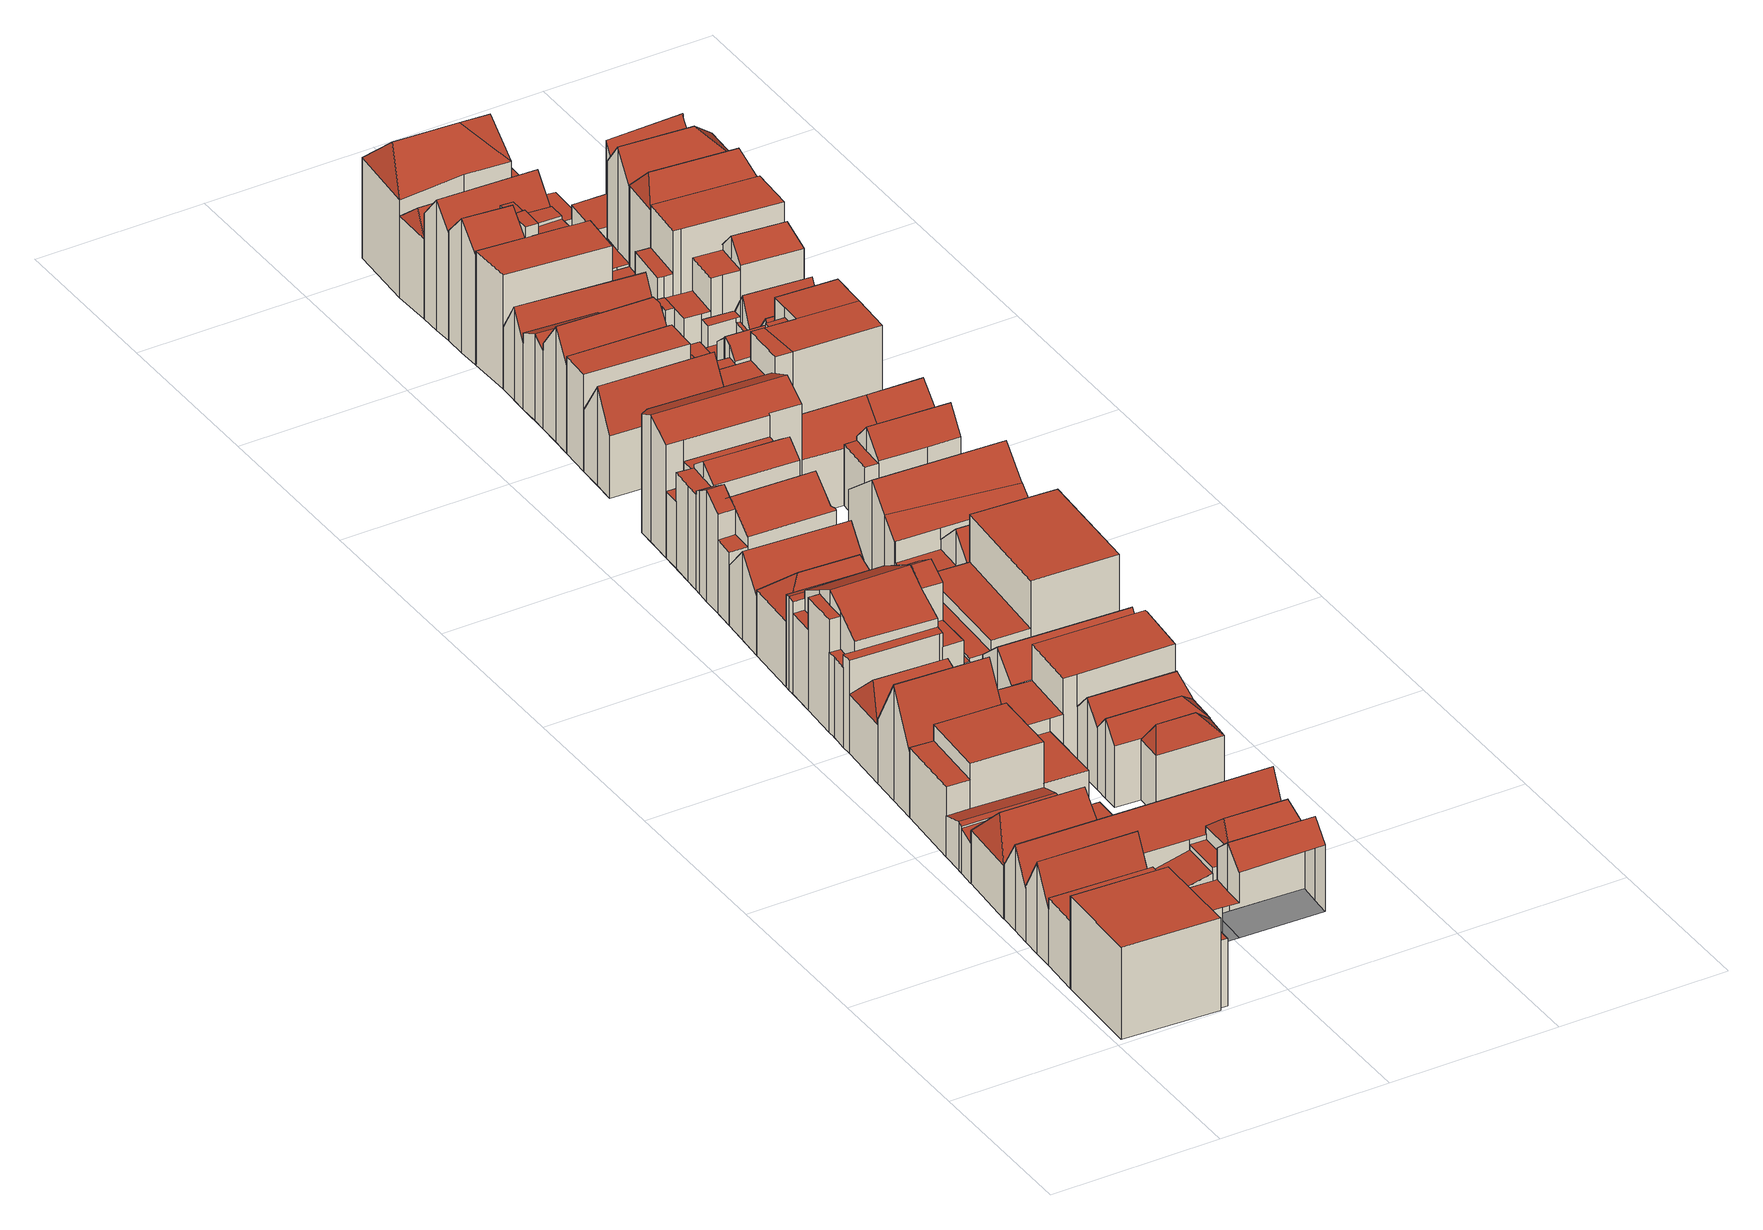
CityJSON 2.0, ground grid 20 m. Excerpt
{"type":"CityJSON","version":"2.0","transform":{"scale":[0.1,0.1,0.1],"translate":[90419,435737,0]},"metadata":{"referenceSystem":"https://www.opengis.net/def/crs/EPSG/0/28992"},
"CityObjects":{
"building1":{"type":"Building","attributes":{"TerrainHeight":1.64,"bron_tex":"UltraCAM-X 10cm juni 2008","voll_tex":"complete","bron_geo":"Lidar 15-30 punten - nov. 2008","status":"1"},"geometry":[{"type":"MultiSurface","lod":"2","boundaries":[[[0,1,2,3,4]],[[5,6,7,8,9]],[[0,4,5,9]],[[4,3,10,11]],[[3,2,12,13]],[[2,1,14,15]],[[1,0,9,8]]],"semantics":{"surfaces":[{"type":"RoofSurface"},{"type":"GroundSurface"},{"type":"WallSurface"}],"values":[0,1,2,2,2,2,2]}}]},
"building2":{"type":"Building","attributes":{"TerrainHeight":1.59,"bron_tex":"UltraCAM-X 10cm juni 2008","voll_tex":"complete","bron_geo":"Lidar 15-30 punten - nov. 2008","status":"1"},"geometry":[{"type":"MultiSurface","lod":"2","boundaries":[[[16,17,18,19,20,21]],[[22,23,24,1,25]],[[14,26,27,28,29,30,15]],[[9,8,7,31,32,33,34,35,36,37,38,39,40]],[[25,1,8,41]],[[1,24,26,14]],[[24,23,36,35]],[[23,22,37,36]],[[15,42,12]],[[27,26,35,34]],[[16,21,40,39]],[[21,20,9,40]],[[20,19,41,9]],[[19,18,22,25]],[[18,17,38,37]],[[17,16,39,38]]],"semantics":{"surfaces":[{"type":"RoofSurface"},{"type":"GroundSurface"},{"type":"WallSurface"}],"values":[0,0,0,1,2,2,2,2,2,2,2,2,2,2,2,2]}}]},
"building3":{"type":"Building","attributes":{"TerrainHeight":1.79,"bron_tex":"UltraCAM-X 10cm juni 2008","voll_tex":"complete","bron_geo":"Lidar 15-30 punten - nov. 2008","status":"1"},"geometry":[{"type":"MultiSurface","lod":"2","boundaries":[[[43,44,45,46]],[[47,48,49,50]],[[51,52,53,54,55]],[[56,52,51]],[[56,57,53,52]],[[58,59,60,61,62,63,64]],[[43,46,62,65]],[[45,44,64,63]],[[50,49,58,64]],[[49,48,59,58]],[[48,47,66,59]],[[51,55,65,61]],[[55,54,44,43]],[[54,53,67,50]],[[56,51,61,60]],[[53,57,47,67]],[[57,56,60,66]]],"semantics":{"surfaces":[{"type":"RoofSurface"},{"type":"GroundSurface"},{"type":"WallSurface"}],"values":[0,0,0,0,0,1,2,2,2,2,2,2,2,2,2,2,2]}}]},
"building4":{"type":"Building","attributes":{"TerrainHeight":1.6,"bron_tex":"UltraCAM-X 10cm juni 2008","voll_tex":"complete","bron_geo":"Lidar 15-30 punten - nov. 2008","status":"1"},"geometry":[{"type":"MultiSurface","lod":"2","boundaries":[[[13,12,68,69,70]],[[6,71,72,31,7]],[[68,42,30]]],"semantics":{"surfaces":[{"type":"RoofSurface"},{"type":"GroundSurface"},{"type":"WallSurface"}],"values":[0,1,2]}}]},
"building5":{"type":"Building","attributes":{"TerrainHeight":1.63,"bron_tex":"UltraCAM-X 10cm juni 2008","voll_tex":"complete","bron_geo":"Lidar 15-30 punten - nov. 2008","status":"1"},"geometry":[{"type":"MultiSurface","lod":"2","boundaries":[[[73,74,75,76,56,77]],[[78,79,80,81,74,73]],[[11,10,82,83]],[[83,82,84,85]],[[59,86,87,72,71,6,5,88,60]],[[73,77,88,89]],[[77,56,60,88]],[[56,76,59,60]],[[76,75,86,59]],[[75,74,90,86]],[[78,73,89,91]],[[74,81,87,90]],[[81,80,72,87]],[[80,79,70,69]],[[11,83,92,5]],[[82,10,13,93]],[[83,85,91,92]],[[85,84,79,78]],[[84,82,93,70]]],"semantics":{"surfaces":[{"type":"RoofSurface"},{"type":"GroundSurface"},{"type":"WallSurface"}],"values":[0,0,0,0,1,2,2,2,2,2,2,2,2,2,2,2,2,2,2]}}]},
"building6":{"type":"Building","attributes":{"TerrainHeight":1.63,"bron_tex":"UltraCAM-X 10cm juni 2008","voll_tex":"complete","bron_geo":"Lidar 15-30 punten - nov. 2008","status":"1"},"geometry":[{"type":"MultiSurface","lod":"2","boundaries":[[[94,95,96,97,98]],[[99,100,95,94]],[[101,102,103,104,105]],[[106,107,108,109]],[[110,111,112,113,114]],[[115,116,117,63,62,118,119]],[[94,98,120,121]],[[96,95,122,117]],[[99,94,121,62]],[[95,100,63,122]],[[100,99,46,45]],[[110,114,108,107]],[[114,113,123,124]],[[113,112,125,123]],[[112,111,101,105]],[[111,110,97,96]],[[105,104,119,125]],[[103,102,116,115]],[[102,101,117,116]],[[106,109,118,120]],[[109,108,124,118]],[[107,106,98,97]]],"semantics":{"surfaces":[{"type":"RoofSurface"},{"type":"GroundSurface"},{"type":"WallSurface"}],"values":[0,0,0,0,0,1,2,2,2,2,2,2,2,2,2,2,2,2,2,2,2,2]}}]},
"building7":{"type":"Building","attributes":{"TerrainHeight":1.78,"bron_tex":"UltraCAM-X 10cm juni 2008","voll_tex":"complete","bron_geo":"Lidar 15-30 punten - nov. 2008","status":"1"},"geometry":[{"type":"MultiSurface","lod":"2","boundaries":[[[126,127,128,129]],[[126,129,130]],[[128,127,131]],[[130,129,128,131,132]],[[133,134,135,136,137]],[[126,130,133,137]],[[131,127,136,135]]],"semantics":{"surfaces":[{"type":"RoofSurface"},{"type":"GroundSurface"},{"type":"WallSurface"}],"values":[0,0,0,0,1,2,2]}}]},
"building8":{"type":"Building","attributes":{"TerrainHeight":1.5,"bron_tex":"UltraCAM-X 10cm juni 2008","voll_tex":"complete","bron_geo":"Lidar 15-30 punten - nov. 2008","status":"1"},"geometry":[{"type":"MultiSurface","lod":"2","boundaries":[[[138,139,140,141]],[[139,142,143,144,145,140]],[[146,147,148,149,150,151,127]],[[137,136,152,153,154,115,119,118]],[[127,151,152,136]],[[151,150,153,152]],[[149,148,115,154]],[[148,147,104,103]],[[147,146,125,119]],[[139,138,137,155]],[[138,141,127,126]],[[141,140,156,127]],[[142,139,155,118]],[[140,145,146,156]],[[145,144,123,125]],[[144,143,124,123]],[[143,142,118,124]]],"semantics":{"surfaces":[{"type":"RoofSurface"},{"type":"GroundSurface"},{"type":"WallSurface"}],"values":[0,0,0,1,2,2,2,2,2,2,2,2,2,2,2,2,2]}}]},
"building9":{"type":"Building","attributes":{"TerrainHeight":1.68,"bron_tex":"UltraCAM-X 10cm juni 2008","voll_tex":"complete","bron_geo":"Lidar 15-30 punten - nov. 2008","status":"1"},"geometry":[{"type":"MultiSurface","lod":"2","boundaries":[[[157,158,159,160]],[[161,157,160,162,163]],[[32,164,165,33]],[[158,157,166,28]],[[160,159,165,167]],[[157,161,29,166]],[[161,163,168,32]],[[163,162,164,168]],[[162,160,167,164]]],"semantics":{"surfaces":[{"type":"RoofSurface"},{"type":"GroundSurface"},{"type":"WallSurface"}],"values":[0,0,1,2,2,2,2,2,2]}}]},
"building10":{"type":"Building","attributes":{"TerrainHeight":1.63,"bron_tex":"UltraCAM-X 10cm juni 2008","voll_tex":"complete","bron_geo":"Lidar 15-30 punten - nov. 2008","status":"1"},"geometry":[{"type":"MultiSurface","lod":"2","boundaries":[[[169,170,171]],[[171,170,172,173]],[[172,174,173]],[[169,174,172,170]],[[175,176,177,178,179]],[[72,87,164,32,31]],[[175,179,69,68]],[[179,178,180,72]],[[177,176,32,168]],[[176,175,30,29]],[[169,171,178,177]],[[171,173,87,180]],[[173,174,164,87]],[[174,169,168,164]]],"semantics":{"surfaces":[{"type":"RoofSurface"},{"type":"GroundSurface"},{"type":"WallSurface"}],"values":[0,0,0,0,0,1,2,2,2,2,2,2,2,2]}}]},
"building11":{"type":"Building","attributes":{"TerrainHeight":1.69,"bron_tex":"UltraCAM-X 10cm juni 2008","voll_tex":"complete","bron_geo":"Lidar 15-30 punten - nov. 2008","status":"1"},"geometry":[{"type":"MultiSurface","lod":"2","boundaries":[[[181,182,183,184]],[[185,186,187,188,189,190,191]],[[192,193,194,195,196]],[[197,198,199,200,201]],[[202,203,204,205,206,207]],[[208,209,210,211,212]],[[213,214,208,212]],[[215,216,217,218,219,220]],[[221,222,223,224]],[[225,226,227,228,229,230]],[[231,232,222,221]],[[229,228,233,234,235,236]],[[237,238,239,240]],[[241,242,135,134,133,243,244]],[[182,181,245,246]],[[190,189,244,247]],[[189,188,248,244]],[[188,187,249,248]],[[187,186,206,205]],[[192,196,250,251]],[[196,195,252,250]],[[199,198,202,207]],[[198,197,135,253]],[[205,204,241,249]],[[203,202,253,242]],[[215,220,251,133]],[[220,219,193,192]],[[218,217,197,201]],[[217,216,132,131]],[[216,215,130,132]],[[209,208,254,245]],[[212,211,191,255]],[[210,209,181,184]],[[208,214,243,254]],[[214,213,247,243]],[[213,212,255,190]],[[221,228,256]],[[224,223,186,185]],[[223,222,257,206]],[[225,230,194,193]],[[230,229,258,239]],[[227,226,201,200]],[[226,225,219,218]],[[231,221,256,227]],[[222,232,207,257]],[[232,231,200,199]],[[229,236,240,258]],[[236,235,184,183]],[[235,234,211,210]],[[234,233,185,191]],[[233,228,259,224]],[[238,237,246,252]],[[237,240,183,182]],[[239,238,195,194]]],"semantics":{"surfaces":[{"type":"RoofSurface"},{"type":"GroundSurface"},{"type":"WallSurface"}],"values":[0,0,0,0,0,0,0,0,0,0,0,0,0,1,2,2,2,2,2,2,2,2,2,2,2,2,2,2,2,2,2,2,2,2,2,2,2,2,2,2,2,2,2,2,2,2,2,2,2,2,2,2,2,2]}}]},
"building12":{"type":"Building","attributes":{"TerrainHeight":1.61,"bron_tex":"UltraCAM-X 10cm juni 2008","voll_tex":"complete","bron_geo":"Lidar 15-30 punten - nov. 2008","status":"1"},"geometry":[{"type":"MultiSurface","lod":"2","boundaries":[[[260,261,262]],[[263,264,260,262]],[[265,264,263]],[[265,266,267,261,260,264]],[[268,269,270,271,272,273,274,275]],[[276,277,241,244,243,278,279,280,281]],[[275,274,279,282]],[[274,273,280,279]],[[273,272,281,280]],[[269,268,248,241]],[[262,261,268,275]],[[263,262,282,278]],[[265,263,278,243]],[[261,267,244,248]],[[267,266,247,244]],[[266,265,243,247]]],"semantics":{"surfaces":[{"type":"RoofSurface"},{"type":"GroundSurface"},{"type":"WallSurface"}],"values":[0,0,0,0,0,1,2,2,2,2,2,2,2,2,2,2]}}]},
"building13":{"type":"Building","attributes":{"TerrainHeight":1.7,"bron_tex":"UltraCAM-X 10cm juni 2008","voll_tex":"complete","bron_geo":"Lidar 15-30 punten - nov. 2008","status":"1"},"geometry":[{"type":"MultiSurface","lod":"2","boundaries":[[[283,284,285,286]],[[286,285,287,288]],[[289,290,279,278]],[[283,286,291,278]],[[285,284,279,292]],[[284,283,278,279]],[[286,288,289,291]],[[288,287,290,289]],[[287,285,292,290]]],"semantics":{"surfaces":[{"type":"RoofSurface"},{"type":"GroundSurface"},{"type":"WallSurface"}],"values":[0,0,1,2,2,2,2,2,2]}}]},
"building14":{"type":"Building","attributes":{"TerrainHeight":1.5,"bron_tex":"UltraCAM-X 10cm juni 2008","voll_tex":"complete","bron_geo":"Lidar 15-30 punten - nov. 2008","status":"1"},"geometry":[{"type":"MultiSurface","lod":"2","boundaries":[[[293,294,295,296]],[[297,296,295,298]],[[295,294,298]],[[293,296,297]],[[299,300,301,302]],[[294,293,302,301]],[[298,294,301,300]],[[293,297,299,302]]],"semantics":{"surfaces":[{"type":"RoofSurface"},{"type":"GroundSurface"},{"type":"WallSurface"}],"values":[0,0,0,0,1,2,2,2]}}]},
"building15":{"type":"Building","attributes":{"TerrainHeight":1.74,"bron_tex":"UltraCAM-X 10cm juni 2008","voll_tex":"complete","bron_geo":"Lidar 15-30 punten - nov. 2008","status":"1"},"geometry":[{"type":"MultiSurface","lod":"2","boundaries":[[[303,304,305,306]],[[307,308,309,310]],[[311,312,313,314]],[[315,316,317,318,319]],[[320,321,308,307]],[[322,323,324,325]],[[326,327,328,329]],[[330,331,332,333]],[[334,335,336,337,327,326,338]],[[333,332,339,340,341]],[[289,342,343,344,345,290]],[[303,306,346,289]],[[304,303,289,347]],[[322,325,342,348]],[[325,324,349,342]],[[326,350,351]],[[328,327,352,353]],[[330,333,354,346]],[[332,350,355]],[[331,330,306,305]],[[334,338,305,304]],[[338,326,351,331]],[[327,337,344,352]],[[337,336,345,344]],[[336,335,290,345]],[[335,334,347,290]],[[333,341,356,354]],[[341,340,357,356]],[[340,339,358,316]],[[339,332,355,329]],[[307,310,318,359]],[[310,309,312,311]],[[309,308,360,361]],[[311,314,324,323]],[[314,313,343,349]],[[313,312,361,343]],[[316,315,362,357]],[[315,319,348,362]],[[319,318,323,322]],[[317,358,329,363]],[[320,307,359,317]],[[308,321,353,360]],[[321,320,363,328]]],"semantics":{"surfaces":[{"type":"RoofSurface"},{"type":"GroundSurface"},{"type":"WallSurface"}],"values":[0,0,0,0,0,0,0,0,0,0,1,2,2,2,2,2,2,2,2,2,2,2,2,2,2,2,2,2,2,2,2,2,2,2,2,2,2,2,2,2,2,2,2]}}]},
"building16":{"type":"Building","attributes":{"TerrainHeight":1.49,"bron_tex":"UltraCAM-X 10cm juni 2008","voll_tex":"complete","bron_geo":"Lidar 15-30 punten - nov. 2008","status":"1"},"geometry":[{"type":"MultiSurface","lod":"2","boundaries":[[[364,365,366,367]],[[365,368,369,366]],[[366,369,367]],[[370,371,372,373,374]],[[375,370,374,376]],[[374,373,376]],[[377,378,300,299,379]],[[365,364,377,380]],[[368,365,380,381]],[[369,368,375,376]],[[367,369,382,378]],[[371,370,383,379]],[[373,372,297,298]],[[372,371,379,299]],[[370,375,381,383]],[[376,373,300,382]]],"semantics":{"surfaces":[{"type":"RoofSurface"},{"type":"GroundSurface"},{"type":"WallSurface"}],"values":[0,0,0,0,0,0,1,2,2,2,2,2,2,2,2,2]}}]},
"building17":{"type":"Building","attributes":{"TerrainHeight":1.47,"bron_tex":"UltraCAM-X 10cm juni 2008","voll_tex":"complete","bron_geo":"Lidar 15-30 punten - nov. 2008","status":"1"},"geometry":[{"type":"MultiSurface","lod":"2","boundaries":[[[384,385,386,387,388,389]],[[153,390,391,378,377,154]],[[384,389,150,149]],[[389,388,392,393]],[[388,387,391,390]],[[387,386,378,391]],[[386,385,364,367]],[[385,384,154,377]]],"semantics":{"surfaces":[{"type":"RoofSurface"},{"type":"GroundSurface"},{"type":"WallSurface"}],"values":[0,1,2,2,2,2,2,2]}}]},
"building18":{"type":"Building","attributes":{"TerrainHeight":1.43,"bron_tex":"UltraCAM-X 10cm juni 2008","voll_tex":"complete","bron_geo":"Lidar 15-30 punten - nov. 2008","status":"1"},"geometry":[{"type":"MultiSurface","lod":"2","boundaries":[[[394,395,396,397]],[[398,399,400,401,402,403]],[[404,393,392,399,398]],[[242,405,406,407,390,153,152]],[[398,403,396,408]],[[403,402,405,409]],[[401,400,407,406]],[[400,399,410,407]],[[394,397,242,152]],[[397,396,409,242]],[[395,394,152,411]],[[404,398,408,395]],[[399,392,390,410]],[[393,404,411,153]]],"semantics":{"surfaces":[{"type":"RoofSurface"},{"type":"GroundSurface"},{"type":"WallSurface"}],"values":[0,0,0,1,2,2,2,2,2,2,2,2,2,2]}}]},
"building19":{"type":"Building","attributes":{"TerrainHeight":1.63,"bron_tex":"UltraCAM-X 10cm juni 2008","voll_tex":"complete","bron_geo":"Lidar 15-30 punten - nov. 2008","status":"1"},"geometry":[{"type":"MultiSurface","lod":"2","boundaries":[[[412,413,414,415,416]],[[417,418,419,420,421,413,412]],[[342,422,423,424,425,426,343]],[[412,416,422,427]],[[416,415,423,422]],[[415,414,424,423]],[[414,428,429,430]],[[428,413,431,429]],[[417,412,427,342]],[[413,421,432,431]],[[421,420,426,425]],[[420,419,343,426]],[[419,418,349,343]],[[418,417,342,349]]],"semantics":{"surfaces":[{"type":"RoofSurface"},{"type":"GroundSurface"},{"type":"WallSurface"}],"values":[0,0,1,2,2,2,2,2,2,2,2,2,2,2]}}]},
"building20":{"type":"Building","attributes":{"TerrainHeight":1.27,"bron_tex":"UltraCAM-X 10cm juni 2008","voll_tex":"complete","bron_geo":"Lidar 15-30 punten - nov. 2008","status":"1"},"geometry":[{"type":"MultiSurface","lod":"2","boundaries":[[[433,434,435,436]],[[437,438,439,440]],[[441,442,403,443,444,445]],[[446,406,405,242,241,277,447]],[[433,436,444,443]],[[436,435,447,448]],[[434,433,449,405]],[[437,440,435,434]],[[440,439,450,451]],[[439,438,406,446]],[[438,437,402,401]],[[442,441,204,203]],[[441,445,270,269]],[[445,444,448,277]],[[443,403,409,449]],[[403,442,242,409]]],"semantics":{"surfaces":[{"type":"RoofSurface"},{"type":"GroundSurface"},{"type":"WallSurface"}],"values":[0,0,0,1,2,2,2,2,2,2,2,2,2,2,2,2]}}]},
"building21":{"type":"Building","attributes":{"TerrainHeight":1.64,"bron_tex":"UltraCAM-X 10cm juni 2008","voll_tex":"complete","bron_geo":"Lidar 15-30 punten - nov. 2008","status":"1"},"geometry":[{"type":"MultiSurface","lod":"2","boundaries":[[[452,453,454,455]],[[456,457,452,455]],[[458,459,460,461]],[[453,452,462,460]],[[455,463,464]],[[454,453,460,459]],[[452,457,461,462]],[[457,456,458,461]],[[456,455,464,465]]],"semantics":{"surfaces":[{"type":"RoofSurface"},{"type":"GroundSurface"},{"type":"WallSurface"}],"values":[0,0,1,2,2,2,2,2,2]}}]},
"building22":{"type":"Building","attributes":{"TerrainHeight":1.45,"bron_tex":"UltraCAM-X 10cm juni 2008","voll_tex":"complete","bron_geo":"Lidar 15-30 punten - nov. 2008","status":"1"},"geometry":[{"type":"MultiSurface","lod":"2","boundaries":[[[466,467,468,469]],[[451,450,467,466]],[[467,450,468]],[[470,471,472,473,474,475,476]],[[477,478,479,480]],[[481,446,447,277,276,281,482,483]],[[477,480,271,270]],[[478,477,277,447]],[[466,469,479,484]],[[451,466,484,478]],[[468,450,446,485]],[[470,476,482,281]],[[475,486,476]],[[475,474,481,483]],[[474,473,485,481]],[[473,472,469,468]],[[472,471,480,479]],[[471,470,272,271]]],"semantics":{"surfaces":[{"type":"RoofSurface"},{"type":"GroundSurface"},{"type":"WallSurface"}],"values":[0,0,0,0,0,1,2,2,2,2,2,2,2,2,2,2,2,2]}}]},
"building23":{"type":"Building","attributes":{"TerrainHeight":1.74,"bron_tex":"UltraCAM-X 10cm juni 2008","voll_tex":"complete","bron_geo":"Lidar 15-30 punten - nov. 2008","status":"1"},"geometry":[{"type":"MultiSurface","lod":"2","boundaries":[[[487,488,489,490,491]],[[490,489,492]],[[491,490,492,493,494]],[[495,496,497,498]],[[499,500,501,502,503,504,505]],[[487,491,506,505]],[[489,488,495,498]],[[488,487,505,507]],[[492,489,502,501]],[[491,494,499,506]],[[494,493,508,509]],[[493,492,501,500]],[[498,497,503,502]],[[497,496,510,511]],[[496,495,507,504]]],"semantics":{"surfaces":[{"type":"RoofSurface"},{"type":"GroundSurface"},{"type":"WallSurface"}],"values":[0,0,0,0,1,2,2,2,2,2,2,2,2,2,2]}}]},
"building24":{"type":"Building","attributes":{"TerrainHeight":1.71,"bron_tex":"UltraCAM-X 10cm juni 2008","voll_tex":"complete","bron_geo":"Lidar 15-30 punten - nov. 2008","status":"1"},"geometry":[{"type":"MultiSurface","lod":"2","boundaries":[[[512,513,514,515]],[[516,517,518,519,520,521]],[[517,509,508,522,523,518]],[[524,525,526,527,528,529,500,499]],[[517,516,524,530]],[[516,521,531,532]],[[521,520,533,531]],[[520,519,534,526]],[[519,518,535,515]],[[509,517,530,499]],[[518,523,512,535]],[[523,522,529,536]],[[522,508,500,529]],[[515,514,527,534]],[[514,513,528,527]],[[513,512,536,528]]],"semantics":{"surfaces":[{"type":"RoofSurface"},{"type":"GroundSurface"},{"type":"WallSurface"}],"values":[0,0,0,1,2,2,2,2,2,2,2,2,2,2,2,2]}}]},
"building25":{"type":"Building","attributes":{"TerrainHeight":1.65,"bron_tex":"UltraCAM-X 10cm juni 2008","voll_tex":"complete","bron_geo":"Lidar 15-30 punten - nov. 2008","status":"1"},"geometry":[{"type":"MultiSurface","lod":"2","boundaries":[[[537,538,539,540,541,542,543,544,545,546,547]],[[548,549,550,551,552]],[[553,554,555,458,461,505,504,556,557]],[[548,552,505,461]],[[552,551,507,505]],[[551,550,558,507]],[[550,549,537,547]],[[549,548,461,559]],[[547,546,504,558]],[[543,542,560,553]],[[542,541,554,560]],[[540,539,561,555]],[[539,538,458,561]],[[538,537,559,458]]],"semantics":{"surfaces":[{"type":"RoofSurface"},{"type":"GroundSurface"},{"type":"WallSurface"}],"values":[0,0,1,2,2,2,2,2,2,2,2,2,2,2]}}]},
"building26":{"type":"Building","attributes":{"TerrainHeight":1.54,"bron_tex":"UltraCAM-X 10cm juni 2008","voll_tex":"complete","bron_geo":"Lidar 15-30 punten - nov. 2008","status":"1"},"geometry":[{"type":"MultiSurface","lod":"2","boundaries":[[[562,476,486,563]],[[564,562,563,565]],[[566,483,482,567]],[[476,562,568,482]],[[563,486,483,569]],[[562,564,567,568]],[[564,565,566,567]],[[565,563,569,566]]],"semantics":{"surfaces":[{"type":"RoofSurface"},{"type":"GroundSurface"},{"type":"WallSurface"}],"values":[0,0,1,2,2,2,2,2]}}]},
"building27":{"type":"Building","attributes":{"TerrainHeight":1.67,"bron_tex":"UltraCAM-X 10cm juni 2008","voll_tex":"complete","bron_geo":"Lidar 15-30 punten - nov. 2008","status":"1"},"geometry":[{"type":"MultiSurface","lod":"2","boundaries":[[[570,571,572,573,574,575,576]],[[532,531,533,577,571,570]],[[578,579,580,527,526,525,524,581]],[[570,576,581,582]],[[576,575,578,581]],[[575,574,583,578]],[[574,573,579,583]],[[573,572,584,585]],[[572,571,586,580]],[[532,570,582,524]],[[571,577,527,586]],[[577,533,526,527]]],"semantics":{"surfaces":[{"type":"RoofSurface"},{"type":"GroundSurface"},{"type":"WallSurface"}],"values":[0,0,1,2,2,2,2,2,2,2,2,2]}}]},
"building28":{"type":"Building","attributes":{"TerrainHeight":1.27,"bron_tex":"UltraCAM-X 10cm juni 2008","voll_tex":"complete","bron_geo":"Lidar 15-30 punten - nov. 2008","status":"1"},"geometry":[{"type":"MultiSurface","lod":"2","boundaries":[[[587,588,589,590,591]],[[592,593,594,595,596,597]],[[598,579,578,599,600]],[[591,590,600,601]],[[590,589,598,600]],[[589,588,602,603]],[[588,587,583,579]],[[593,592,604,599]],[[592,597,605,604]],[[597,596,601,605]],[[596,595,587,591]],[[595,594,578,583]],[[594,593,599,578]]],"semantics":{"surfaces":[{"type":"RoofSurface"},{"type":"GroundSurface"},{"type":"WallSurface"}],"values":[0,0,1,2,2,2,2,2,2,2,2,2,2]}}]},
"building29":{"type":"Building","attributes":{"TerrainHeight":1.29,"bron_tex":"UltraCAM-X 10cm juni 2008","voll_tex":"complete","bron_geo":"Lidar 15-30 punten - nov. 2008","status":"1"},"geometry":[{"type":"MultiSurface","lod":"2","boundaries":[[[606,607,608,609]],[[610,611,612,613,614]],[[615,616,617,618,619]],[[620,621,622,623]],[[624,620,623,625,626]],[[627,628,629,630]],[[631,632,633,634]],[[635,636,600,599]],[[637,609,626]],[[609,608,638,639]],[[608,607,610,614]],[[614,613,640,638]],[[613,612,641,640]],[[612,611,642,634]],[[611,610,619,618]],[[618,617,631,642]],[[617,616,604,605]],[[616,615,643,604]],[[623,644,645]],[[622,621,599,646]],[[621,620,647,599]],[[624,626,639,635]],[[637,625,606]],[[625,623,645,630]],[[620,624,635,647]],[[627,644,622]],[[630,629,607,606]],[[629,628,615,619]],[[628,627,646,643]],[[634,633,636,641]],[[633,632,600,636]],[[632,631,605,600]]],"semantics":{"surfaces":[{"type":"RoofSurface"},{"type":"GroundSurface"},{"type":"WallSurface"}],"values":[0,0,0,0,0,0,0,1,2,2,2,2,2,2,2,2,2,2,2,2,2,2,2,2,2,2,2,2,2,2,2,2]}}]},
"building30":{"type":"Building","attributes":{"TerrainHeight":1.52,"bron_tex":"UltraCAM-X 10cm juni 2008","voll_tex":"complete","bron_geo":"Lidar 15-30 punten - nov. 2008","status":"1"},"geometry":[{"type":"MultiSurface","lod":"2","boundaries":[[[429,648,649,430]],[[432,650,651,652,648,429]],[[424,653,654,655,425]],[[430,649,653,424]],[[652,651,656,654]],[[651,650,655,656]],[[650,432,425,655]]],"semantics":{"surfaces":[{"type":"RoofSurface"},{"type":"GroundSurface"},{"type":"WallSurface"}],"values":[0,0,1,2,2,2,2]}}]},
"building31":{"type":"Building","attributes":{"TerrainHeight":1.53,"bron_tex":"UltraCAM-X 10cm juni 2008","voll_tex":"complete","bron_geo":"Lidar 15-30 punten - nov. 2008","status":"1"},"geometry":[{"type":"MultiSurface","lod":"2","boundaries":[[[463,657,658,465]],[[659,660,661,662]],[[555,663,459,458]],[[465,658,561,458]],[[657,463,459,664]],[[659,662,658,657]],[[662,661,555,561]],[[660,659,664,663]]],"semantics":{"surfaces":[{"type":"RoofSurface"},{"type":"GroundSurface"},{"type":"WallSurface"}],"values":[0,0,1,2,2,2,2,2]}}]},
"building32":{"type":"Building","attributes":{"TerrainHeight":1.29,"bron_tex":"UltraCAM-X 10cm juni 2008","voll_tex":"complete","bron_geo":"Lidar 15-30 punten - nov. 2008","status":"1"},"geometry":[{"type":"MultiSurface","lod":"2","boundaries":[[[665,666,667,668]],[[669,670,671,672,673]],[[674,675,669,673]],[[676,677,636,635]],[[668,667,677,678]],[[667,666,636,677]],[[666,665,641,636]],[[673,672,665,679]],[[672,671,640,641]],[[671,670,635,640]],[[670,669,680,635]],[[675,674,678,676]],[[674,673,679,668]],[[669,675,676,680]]],"semantics":{"surfaces":[{"type":"RoofSurface"},{"type":"GroundSurface"},{"type":"WallSurface"}],"values":[0,0,0,1,2,2,2,2,2,2,2,2,2,2]}}]},
"building33":{"type":"Building","attributes":{"TerrainHeight":1.53,"bron_tex":"UltraCAM-X 10cm juni 2008","voll_tex":"complete","bron_geo":"Lidar 15-30 punten - nov. 2008","status":"1"},"geometry":[{"type":"MultiSurface","lod":"2","boundaries":[[[681,682,683,684]],[[685,686,687,688]],[[689,690,691,692,693]],[[694,695,696,697,698]],[[694,699,695]],[[699,700,696,695]],[[696,700,697]],[[701,702,703,704,705,677,676]],[[681,684,703,706]],[[684,683,704,703]],[[683,682,705,704]],[[688,687,706,707]],[[687,686,682,681]],[[686,685,693,692]],[[692,691,677,705]],[[691,690,678,677]],[[690,689,708,678]],[[698,697,707,702]],[[699,694,701,676]],[[700,699,676,708]],[[697,709,685,688]],[[709,700,689,693]]],"semantics":{"surfaces":[{"type":"RoofSurface"},{"type":"GroundSurface"},{"type":"WallSurface"}],"values":[0,0,0,0,0,0,0,1,2,2,2,2,2,2,2,2,2,2,2,2,2,2]}}]},
"building34":{"type":"Building","attributes":{"TerrainHeight":1.52,"bron_tex":"UltraCAM-X 10cm juni 2008","voll_tex":"complete","bron_geo":"Lidar 15-30 punten - nov. 2008","status":"1"},"geometry":[{"type":"MultiSurface","lod":"2","boundaries":[[[710,711,712,713,714]],[[714,713,715,716,717,718,719]],[[720,721,722,723]],[[724,725,726,655,654,727]],[[720,723,655,726]],[[723,722,656,655]],[[721,720,726,728]],[[710,714,729,721]],[[713,712,725,730]],[[712,711,731,725]],[[711,710,728,731]],[[714,719,722,729]],[[719,718,654,656]],[[718,717,732,654]],[[717,716,727,732]],[[716,715,724,727]],[[715,713,730,724]]],"semantics":{"surfaces":[{"type":"RoofSurface"},{"type":"GroundSurface"},{"type":"WallSurface"}],"values":[0,0,0,1,2,2,2,2,2,2,2,2,2,2,2,2,2]}}]},
"building35":{"type":"Building","attributes":{"TerrainHeight":1.76,"bron_tex":"UltraCAM-X 10cm juni 2008","voll_tex":"complete","bron_geo":"Lidar 15-30 punten - nov. 2008","status":"1"},"geometry":[{"type":"MultiSurface","lod":"2","boundaries":[[[510,733,734,735,511]],[[503,736,557,556,504]],[[511,735,736,503]],[[734,733,545,544]],[[733,510,546,545]]],"semantics":{"surfaces":[{"type":"RoofSurface"},{"type":"GroundSurface"},{"type":"WallSurface"}],"values":[0,1,2,2,2]}}]},
"building36":{"type":"Building","attributes":{"TerrainHeight":1.36,"bron_tex":"UltraCAM-X 10cm juni 2008","voll_tex":"complete","bron_geo":"Lidar 15-30 punten - nov. 2008","status":"1"},"geometry":[{"type":"MultiSurface","lod":"2","boundaries":[[[737,738,739,740,741]],[[742,743,744,745,746]],[[737,741,744,743]],[[741,740,745,744]],[[740,739,746,745]],[[739,738,747,748]],[[738,737,743,742]]],"semantics":{"surfaces":[{"type":"RoofSurface"},{"type":"GroundSurface"},{"type":"WallSurface"}],"values":[0,1,2,2,2,2,2]}}]},
"building37":{"type":"Building","attributes":{"TerrainHeight":1.42,"bron_tex":"UltraCAM-X 10cm juni 2008","voll_tex":"complete","bron_geo":"Lidar 15-30 punten - nov. 2008","status":"1"},"geometry":[{"type":"MultiSurface","lod":"2","boundaries":[[[584,749,750,751,752,585]],[[579,753,754,755,756,580]],[[585,752,753,579]],[[751,750,755,754]],[[750,749,756,755]],[[749,584,580,756]]],"semantics":{"surfaces":[{"type":"RoofSurface"},{"type":"GroundSurface"},{"type":"WallSurface"}],"values":[0,1,2,2,2,2]}}]},
"building38":{"type":"Building","attributes":{"TerrainHeight":1.52,"bron_tex":"UltraCAM-X 10cm juni 2008","voll_tex":"complete","bron_geo":"Lidar 15-30 punten - nov. 2008","status":"1"},"geometry":[{"type":"MultiSurface","lod":"2","boundaries":[[[649,648,757,758,759]],[[648,652,760,757]],[[761,727,654,653]],[[649,759,762,653]],[[759,758,761,762]],[[758,757,763,761]],[[757,760,727,763]],[[760,652,654,727]]],"semantics":{"surfaces":[{"type":"RoofSurface"},{"type":"GroundSurface"},{"type":"WallSurface"}],"values":[0,0,1,2,2,2,2,2]}}]},
"building39":{"type":"Building","attributes":{"TerrainHeight":1.52,"bron_tex":"UltraCAM-X 10cm juni 2008","voll_tex":"complete","bron_geo":"Lidar 15-30 punten - nov. 2008","status":"1"},"geometry":[{"type":"MultiSurface","lod":"2","boundaries":[[[764,765,766,767]],[[768,769,770]],[[771,772,773]],[[771,774,769,768,772]],[[775,773,772,768,770]],[[776,777,778,779,780]],[[781,782,783,784,785,786,787]],[[788,789,790,791,792,793,703,702,701,794]],[[767,766,777,776]],[[766,765,781,787]],[[765,764,706,703]],[[770,769,764,767]],[[771,773,794,701]],[[769,774,702,706]],[[774,771,694,698]],[[773,775,795,794]],[[775,770,776,780]],[[780,779,796,797]],[[779,778,798,799]],[[778,777,787,786]],[[782,781,703,793]]],"semantics":{"surfaces":[{"type":"RoofSurface"},{"type":"GroundSurface"},{"type":"WallSurface"}],"values":[0,0,0,0,0,0,0,1,2,2,2,2,2,2,2,2,2,2,2,2,2]}}]},
"building40":{"type":"Building","attributes":{"TerrainHeight":1.47,"bron_tex":"UltraCAM-X 10cm juni 2008","voll_tex":"complete","bron_geo":"Lidar 15-30 punten - nov. 2008","status":"1"},"geometry":[{"type":"MultiSurface","lod":"2","boundaries":[[[800,801,802,803]],[[804,805,806,807]],[[800,803,804,807]],[[803,802,808,809]]],"semantics":{"surfaces":[{"type":"RoofSurface"},{"type":"GroundSurface"},{"type":"WallSurface"}],"values":[0,1,2,2]}}]},
"building41":{"type":"Building","attributes":{"TerrainHeight":1.36,"bron_tex":"UltraCAM-X 10cm juni 2008","voll_tex":"complete","bron_geo":"Lidar 15-30 punten - nov. 2008","status":"1"},"geometry":[{"type":"MultiSurface","lod":"2","boundaries":[[[747,809,808,810,811,748]],[[812,813,805,804,742,746]],[[748,811,812,746]],[[809,747,742,804]]],"semantics":{"surfaces":[{"type":"RoofSurface"},{"type":"GroundSurface"},{"type":"WallSurface"}],"values":[0,1,2,2]}}]},
"building42":{"type":"Building","attributes":{"TerrainHeight":1.52,"bron_tex":"UltraCAM-X 10cm juni 2008","voll_tex":"complete","bron_geo":"Lidar 15-30 punten - nov. 2008","status":"1"},"geometry":[{"type":"MultiSurface","lod":"2","boundaries":[[[661,660,814,815,816]],[[817,818,663,555,554]],[[661,816,541,540]],[[816,819,820,821]],[[815,814,818,817]],[[814,660,663,818]]],"semantics":{"surfaces":[{"type":"RoofSurface"},{"type":"GroundSurface"},{"type":"WallSurface"}],"values":[0,1,2,2,2,2]}}]},
"building43":{"type":"Building","attributes":{"TerrainHeight":1.56,"bron_tex":"UltraCAM-X 10cm juni 2008","voll_tex":"complete","bron_geo":"Lidar 15-30 punten - nov. 2008","status":"1"},"geometry":[{"type":"MultiSurface","lod":"2","boundaries":[[[822,823,824,825]],[[826,821,820,827]],[[819,815,828,829,830]],[[553,831,817,554]],[[823,822,553,560]],[[822,825,832,553]],[[821,826,560,554]],[[826,827,824,823]],[[819,830,827,820]],[[830,829,825,824]],[[829,828,831,832]],[[828,815,817,831]]],"semantics":{"surfaces":[{"type":"RoofSurface"},{"type":"GroundSurface"},{"type":"WallSurface"}],"values":[0,0,0,1,2,2,2,2,2,2,2,2]}}]},
"building44":{"type":"Building","attributes":{"TerrainHeight":1.45,"bron_tex":"UltraCAM-X 10cm juni 2008","voll_tex":"complete","bron_geo":"Lidar 15-30 punten - nov. 2008","status":"1"},"geometry":[{"type":"MultiSurface","lod":"2","boundaries":[[[833,834,835,836,802,837,800]],[[838,839,840,834,833,841]],[[842,843,844,845]],[[846,847,843,842]],[[805,848,831,553,557,736,807,806]],[[833,800,807,849]],[[837,801,800]],[[837,802,801]],[[802,836,850,805]],[[836,835,851,850]],[[835,852,845]],[[838,841,735,734]],[[841,833,849,736]],[[853,840,846]],[[840,839,553,832]],[[839,838,544,543]],[[842,852,834]],[[845,844,848,851]],[[844,843,854,848]],[[853,842,834]],[[843,847,831,854]],[[847,846,832,831]]],"semantics":{"surfaces":[{"type":"RoofSurface"},{"type":"GroundSurface"},{"type":"WallSurface"}],"values":[0,0,0,0,1,2,2,2,2,2,2,2,2,2,2,2,2,2,2,2,2,2]}}]},
"building45":{"type":"Building","attributes":{"TerrainHeight":1.34,"bron_tex":"UltraCAM-X 10cm juni 2008","voll_tex":"complete","bron_geo":"Lidar 15-30 punten - nov. 2008","status":"1"},"geometry":[{"type":"MultiSurface","lod":"2","boundaries":[[[836,855,856,857,858]],[[858,857,859,860,861]],[[862,863,864,865]],[[866,867,868,869,870,871]],[[872,873,874,848,805,813,812]],[[862,865,810,808]],[[863,862,805,850]],[[866,871,872,812]],[[871,870,875,872]],[[870,869,876,875]],[[869,877,861]],[[868,867,865,864]],[[867,866,811,810]],[[836,858,878,863]],[[857,856,874,879]],[[856,855,848,874]],[[855,836,850,848]],[[880,877,868]],[[858,880,864,878]],[[861,860,881,876]],[[860,859,873,881]],[[859,857,879,873]]],"semantics":{"surfaces":[{"type":"RoofSurface"},{"type":"GroundSurface"},{"type":"WallSurface"}],"values":[0,0,0,0,1,2,2,2,2,2,2,2,2,2,2,2,2,2,2,2,2,2]}}]},
"building46":{"type":"Building","attributes":{"TerrainHeight":1.08,"bron_tex":"UltraCAM-X 10cm juni 2008","voll_tex":"complete","bron_geo":"Lidar 15-30 punten - nov. 2008","status":"1"},"geometry":[{"type":"MultiSurface","lod":"2","boundaries":[[[882,883,884,885,886]],[[887,888,889,890,891,892]],[[603,602,893,894,895]],[[896,897,898,753,579,598,899,900]],[[882,886,890,889]],[[886,885,896,901]],[[885,884,897,896]],[[884,883,898,897]],[[883,882,902,898]],[[887,892,894,893]],[[892,891,900,903]],[[891,890,901,900]],[[889,888,753,902]],[[888,887,904,753]],[[603,895,899,598]],[[895,894,903,899]],[[893,602,579,904]]],"semantics":{"surfaces":[{"type":"RoofSurface"},{"type":"GroundSurface"},{"type":"WallSurface"}],"values":[0,0,0,1,2,2,2,2,2,2,2,2,2,2,2,2,2]}}]},
"building47":{"type":"Building","attributes":{"TerrainHeight":1.23,"bron_tex":"UltraCAM-X 10cm juni 2008","voll_tex":"complete","bron_geo":"Lidar 15-30 punten - nov. 2008","status":"1"},"geometry":[{"type":"MultiSurface","lod":"2","boundaries":[[[905,906,907]],[[908,905,907,909]],[[910,906,905,908]],[[911,912,913,914,915]],[[916,917,918,919,920,752,751]],[[897,873,872,921,754,753,898]],[[907,906,873,897]],[[908,909,914,922]],[[909,907,897,923]],[[910,908,922,913]],[[906,910,881,873]],[[916,751,754,921]],[[752,920,898,753]],[[920,919,924,898]],[[918,917,872,925]],[[917,916,921,872]],[[911,915,919,918]],[[915,914,923,924]],[[913,912,875,881]],[[912,911,925,875]]],"semantics":{"surfaces":[{"type":"RoofSurface"},{"type":"GroundSurface"},{"type":"WallSurface"}],"values":[0,0,0,0,0,1,2,2,2,2,2,2,2,2,2,2,2,2,2,2]}}]},
"building48":{"type":"Building","attributes":{"TerrainHeight":1.01,"bron_tex":"UltraCAM-X 10cm juni 2008","voll_tex":"complete","bron_geo":"Lidar 15-30 punten - nov. 2008","status":"1"},"geometry":[{"type":"MultiSurface","lod":"2","boundaries":[[[926,927,928,929,930,931,932]],[[933,934,935,936]],[[937,938,936,935]],[[937,935,934]],[[936,938,933]],[[939,940,941,896,900,899]],[[926,932,939,899]],[[931,930,942,940]],[[929,928,900,901]],[[928,927,903,900]],[[927,926,899,903]],[[934,933,941,942]],[[938,937,901,896]],[[937,934,930,929]],[[933,938,896,941]]],"semantics":{"surfaces":[{"type":"RoofSurface"},{"type":"GroundSurface"},{"type":"WallSurface"}],"values":[0,0,0,0,0,1,2,2,2,2,2,2,2,2,2]}}]},
"building49":{"type":"Building","attributes":{"TerrainHeight":1,"bron_tex":"UltraCAM-X 10cm juni 2008","voll_tex":"complete","bron_geo":"Lidar 15-30 punten - nov. 2008","status":"1"},"geometry":[{"type":"MultiSurface","lod":"2","boundaries":[[[943,944,945,946,947,948]],[[949,950,951,952,953,954]],[[950,955,951]],[[956,955,950,949]],[[957,958,941,940,939,959]],[[943,948,959,939]],[[948,947,957,959]],[[947,946,960,957]],[[945,944,940,942]],[[944,943,932,931]],[[949,954,946,961]],[[954,953,962,960]],[[953,952,963,962]],[[952,951,958,963]],[[951,955,941,958]],[[956,949,961,945]],[[955,956,942,941]]],"semantics":{"surfaces":[{"type":"RoofSurface"},{"type":"GroundSurface"},{"type":"WallSurface"}],"values":[0,0,0,0,1,2,2,2,2,2,2,2,2,2,2,2,2]}}]},
"building50":{"type":"Building","attributes":{"TerrainHeight":1.22,"bron_tex":"UltraCAM-X 10cm juni 2008","voll_tex":"complete","bron_geo":"Lidar 15-30 punten - nov. 2008","status":"1"},"geometry":[{"type":"MultiSurface","lod":"2","boundaries":[[[964,965,966,967,968,969]],[[970,971,972,973,974,975]],[[792,976,977,978,958,957,793]],[[979,969,973]],[[969,968,976,980]],[[968,967,977,976]],[[967,966,978,977]],[[966,965,958,978]],[[965,964,963,958]],[[970,975,793,957]],[[975,974,783,782]],[[974,973,980,792]],[[979,972,964]],[[972,971,960,963]],[[971,970,957,960]]],"semantics":{"surfaces":[{"type":"RoofSurface"},{"type":"GroundSurface"},{"type":"WallSurface"}],"values":[0,0,1,2,2,2,2,2,2,2,2,2,2,2,2]}}]}
},
"vertices":[
[12,115,82],[134,110,82],[135,157,82],[131,157,82],[15,162,82],[15,162,0],[131,157,0],[135,157,0],[134,110,0],[12,115,0],[131,157,68],[15,162,68],[135,157,35],[131,157,33],[134,110,43],[135,157,43],
[8,8,112],[122,2,112],[122,6,112],[125,110,112],[12,115,112],[12,113,112],[122,6,82],[132,5,82],[137,109,82],[125,110,82],[137,109,43],[187,107,43],[206,106,43],[209,154,43],[204,154,43],[204,154,0],[209,154,0],[206,106,0],[187,107,0],[137,109,0],[132,5,0],[122,6,0],[122,2,0],[8,8,0],[12,113,0],[125,110,0],[168,156,43],
[25,332,49],[136,326,49],[138,348,56],[26,352,55],[134,255,53],[169,254,53],[172,324,53],[136,326,53],[25,331,65],[37,295,103],[135,291,103],[136,326,66],[25,332,63],[20,259,65],[134,255,65],[172,324,0],[169,254,0],[20,259,0],[25,331,0],[26,352,0],[138,348,0],[136,326,0],[25,332,0],[134,255,0],[135,291,53],
[204,154,52],[206,203,52],[133,206,33],[133,206,0],[206,203,0],
[19,235,104],[317,224,104],[319,248,65],[169,254,65],[20,257,68],[17,211,66],[133,206,65],[206,203,65],[314,199,65],[132,182,112],[16,186,112],[133,206,68],[17,211,68],[319,248,0],[314,199,0],[20,257,0],[19,235,0],[317,224,0],[17,211,0],[16,186,0],[132,182,33],
[27,359,59],[138,353,59],[140,380,50],[56,385,50],[28,386,50],[26,352,57],[138,348,58],[140,380,55],[191,377,55],[194,458,55],[169,459,55],[144,461,55],[28,386,85],[56,385,85],[61,465,85],[34,467,85],[56,385,105],[140,380,105],[144,461,105],[102,463,105],[61,465,105],[194,458,0],[191,377,0],[140,380,0],[34,467,0],[169,459,0],[28,386,0],[27,359,0],[138,353,0],[102,463,0],[61,465,0],[144,461,0],
[38,537,72],[145,531,71],[136,563,104],[51,568,104],[42,599,72],[149,594,72],[145,594,72],[42,599,0],[145,594,0],[149,594,0],[145,531,0],[38,537,0],
[38,537,78],[36,502,141],[145,496,141],[145,531,79],[34,467,79],[61,465,79],[102,463,79],[144,461,79],[144,461,71],[169,459,71],[194,458,71],[209,457,71],[214,527,71],[175,530,71],[175,530,0],[214,527,0],[209,457,0],[36,502,0],[145,496,71],
[207,130,102],[206,106,80],[306,103,81],[308,126,102],[209,154,81],[310,150,81],[223,154,81],[310,150,0],[306,103,0],[207,130,43],[308,126,0],[223,154,0],
[223,154,75],[231,178,96],[225,203,75],[305,175,96],[314,199,75],[310,150,75],[204,154,59],[209,154,59],[223,154,59],[225,203,59],[206,203,59],[225,203,0],
[49,722,98],[47,689,98],[60,688,98],[62,721,98],[151,683,100],[174,682,100],[175,731,100],[161,731,100],[153,732,100],[152,732,100],[152,716,100],[42,612,97],[55,611,97],[57,642,97],[44,643,97],[44,632,97],[149,594,96],[173,593,96],[174,636,96],[150,637,96],[150,606,96],[173,593,68],[180,593,68],[191,730,68],[175,731,68],[174,682,68],[174,636,68],[49,730,114],[49,722,112],[62,721,112],[152,716,112],[152,724,114],[152,732,112],[50,737,112],[42,599,113],[145,594,113],[149,594,113],[150,606,113],[55,611,113],[42,612,113],[151,660,157],[174,659,157],[174,682,142],[151,683,142],[55,611,125],[150,606,123],[150,637,141],[151,662,156],[58,664,156],[57,642,143],[150,637,142],[174,636,142],[151,683,144],[152,716,124],[62,721,122],[60,688,142],[47,689,137],[44,643,137],[57,642,137],[60,688,137],[191,730,0],[180,593,0],[50,737,0],[153,732,0],[49,722,0],[47,689,0],[152,732,0],[161,731,0],[175,731,0],[44,632,0],[42,612,0],[44,643,0],[173,593,0],[49,730,0],[152,724,100],[151,660,155],[174,659,68],[58,664,137],[151,662,155],
[153,764,110],[161,731,80],[165,795,79],[54,802,79],[82,768,110],[50,737,79],[152,732,80],[153,732,80],[161,731,44],[191,730,44],[205,729,44],[212,792,44],[211,792,44],[179,793,44],[177,794,44],[165,795,44],[212,792,0],[205,729,0],[54,802,0],[177,794,0],[179,793,0],[211,792,0],[165,795,0],
[54,802,72],[177,794,72],[179,825,108],[56,833,108],[181,857,71],[58,863,73],[58,863,0],[181,857,0],[56,833,0],[179,825,0],
[249,341,74],[327,337,74],[304,355,99],[259,357,99],[251,374,74],[330,370,74],[251,374,0],[330,370,0],[327,337,0],[249,341,0],
[58,863,89],[79,862,89],[80,888,89],[60,888,89],[84,957,137],[182,951,137],[183,973,121],[86,979,120],[86,979,111],[183,973,111],[185,995,111],[87,1001,111],[64,954,116],[63,936,116],[83,935,116],[86,979,116],[66,981,116],[83,935,121],[181,929,121],[66,981,81],[86,979,81],[87,1001,81],[67,1002,81],[80,898,129],[179,894,129],[181,929,102],[82,935,100],[60,888,120],[80,888,120],[81,911,136],[61,912,136],[79,862,101],[181,857,101],[181,859,103],[177,862,105],[80,888,121],[82,935,120],[63,936,120],[62,928,125],[67,1002,0],[185,995,0],[177,862,0],[181,859,0],[60,888,0],[79,862,0],[66,981,0],[87,1001,0],[80,899,128],[80,898,127],[179,894,0],[181,929,0],[61,912,0],[81,911,119],[62,928,0],[63,936,0],[82,935,116],[84,957,116],[182,951,0],[183,973,0],[64,954,0],[83,935,100],
[225,456,76],[224,435,99],[327,430,99],[337,450,76],[223,414,76],[333,409,76],[222,395,97],[221,376,75],[251,374,75],[330,370,75],[309,391,97],[223,414,75],[333,409,75],[225,456,0],[337,450,0],[221,376,0],[224,435,0],[223,414,0],[333,409,0],[222,395,0],
[209,457,115],[225,456,115],[337,450,117],[343,516,117],[343,519,117],[214,527,115],[343,519,0],[343,516,0],[343,519,70],[214,527,72],
[175,530,47],[191,529,47],[195,592,47],[180,593,47],[193,560,100],[348,553,100],[351,583,73],[352,585,72],[250,590,72],[195,592,72],[191,529,72],[250,590,0],[352,585,0],[351,583,0],[193,560,47],[195,592,0],[348,553,0],[191,529,0],
[69,1036,154],[225,1027,154],[227,1061,137],[85,1069,137],[70,1055,144],[67,1002,137],[87,1001,137],[185,995,137],[185,997,138],[223,995,138],[70,1055,0],[85,1069,0],[227,1061,0],[223,995,0],[185,997,0],[69,1036,0],[225,1028,153],[225,1028,101],[227,1061,70],[225,1027,100],[223,995,70],
[205,592,86],[250,590,86],[260,726,86],[211,729,86],[250,590,144],[352,585,144],[360,720,144],[260,726,144],[191,730,72],[180,593,72],[205,592,72],[211,729,72],[205,729,72],[360,720,0],[260,726,0],[211,729,0],[205,592,0],[360,720,75],[260,726,76],
[76,1152,120],[74,1125,76],[209,1119,76],[210,1146,120],[211,1172,78],[77,1181,75],[211,1172,0],[209,1119,0],[74,1125,0],[77,1181,0],[76,1152,0],[209,1119,77],[210,1146,77],[211,1172,77],
[262,757,108],[330,754,108],[366,785,76],[264,790,76],[211,792,90],[212,792,90],[264,790,90],[366,785,90],[366,787,92],[367,801,103],[213,815,109],[205,729,64],[260,726,64],[264,790,64],[212,792,64],[366,787,0],[213,815,0],[367,801,0],[262,757,64],[366,785,0],[367,801,102],
[79,1218,107],[197,1213,107],[198,1233,134],[193,1238,140],[81,1242,140],[201,1259,110],[197,1260,110],[82,1269,104],[197,1213,60],[233,1212,60],[234,1230,60],[198,1233,60],[82,1269,0],[197,1260,0],[201,1259,0],[198,1233,0],[234,1230,0],[233,1212,0],[79,1218,0],[81,1242,0],[197,1213,0],[197,1260,95],[82,1269,95],[233,1212,45],[234,1230,45],
[207,1276,50],[227,1274,50],[229,1289,50],[208,1291,50],[83,1310,93],[83,1288,104],[208,1279,104],[208,1291,98],[165,1295,98],[166,1302,94],[198,1276,103],[207,1276,103],[83,1310,0],[166,1302,0],[165,1295,0],[229,1289,0],[227,1274,0],[198,1276,0],[83,1288,0],[166,1302,79],[83,1310,80],[165,1295,68],[208,1291,0],[208,1279,50],[207,1276,0],
[198,1173,38],[211,1172,38],[267,1169,38],[282,1168,38],[296,1167,38],[297,1190,38],[299,1212,38],[275,1213,38],[275,1210,38],[233,1212,38],[200,1213,38],[77,1181,118],[198,1173,118],[200,1213,118],[197,1213,118],[79,1218,118],[299,1212,0],[296,1167,0],[282,1168,0],[275,1210,0],[275,1213,0],[200,1213,0],[198,1173,0],[297,1190,0],[267,1169,0],
[216,845,133],[370,838,133],[221,900,89],[374,891,90],[374,891,0],[221,900,0],[216,845,0],[370,838,0],
[84,1330,113],[231,1316,113],[232,1324,99],[233,1339,74],[207,1342,74],[85,1353,74],[85,1352,77],[229,1289,68],[85,1353,0],[233,1339,0],[232,1324,0],[85,1352,0],[84,1330,0],[207,1342,0],[232,1324,59],[233,1339,59],[231,1316,0],
[207,1342,67],[233,1339,67],[229,1393,67],[215,1394,67],[212,1394,67],[180,1397,138],[84,1405,138],[85,1353,138],[207,1342,138],[212,1394,138],[198,1395,138],[229,1393,0],[84,1405,0],[215,1394,0],[212,1394,0],[233,1339,54],[229,1393,54],[180,1397,0],[198,1395,0],
[140,1427,148],[155,1427,148],[155,1450,148],[140,1451,148],[155,1427,130],[198,1426,130],[198,1446,130],[167,1449,130],[155,1450,130],[154,1399,126],[180,1397,126],[198,1395,126],[198,1426,126],[155,1427,126],[83,1431,163],[84,1405,133],[140,1400,134],[140,1426,163],[83,1457,134],[140,1427,161],[140,1451,134],[140,1400,151],[154,1399,151],[155,1427,151],[140,1427,151],[198,1395,78],[215,1394,78],[214,1444,78],[198,1446,78],[83,1457,0],[214,1444,0],[140,1439,148],[155,1450,0],[140,1451,0],[167,1449,0],[198,1446,0],[198,1426,78],[154,1399,0],[140,1415,151],[140,1426,151],[140,1400,0],[83,1431,0],
[316,1024,101],[318,1057,70],[271,992,69],[286,992,70],[314,991,70],[318,1057,0],[314,991,0],[271,992,0],[286,992,0],
[264,1116,77],[267,1169,77],[264,1116,112],[284,1115,112],[282,1168,112],[267,1169,112],[284,1115,0],[264,1116,0],
[198,1446,85],[214,1444,85],[212,1498,85],[198,1499,85],[82,1479,159],[83,1457,131],[167,1449,126],[198,1446,124],[198,1474,159],[198,1499,128],[82,1504,128],[82,1504,0],[212,1498,0],[198,1499,0],[198,1474,85],[82,1479,0],
[211,1547,58],[212,1510,58],[226,1510,58],[226,1546,58],[188,1510,71],[212,1510,71],[211,1547,71],[190,1548,71],[188,1499,64],[198,1499,64],[212,1498,64],[212,1510,64],[188,1510,64],[81,1550,99],[89,1528,119],[181,1524,119],[190,1548,97],[157,1550,96],[82,1504,97],[188,1499,97],[81,1550,0],[157,1550,0],[226,1546,0],[226,1510,0],[212,1510,0],[211,1547,0],[190,1548,0],[188,1499,0],[188,1510,97],
[283,944,77],[339,941,77],[377,939,77],[380,964,104],[284,969,104],[380,973,93],[381,991,75],[342,991,77],[314,991,78],[286,992,79],[267,945,74],[283,944,74],[286,992,74],[271,992,74],[380,973,0],[377,939,0],[267,945,0],[381,991,0],[283,944,0],[284,969,74],[380,964,0],[339,941,0],[342,991,0],
[275,1210,45],[275,1213,45],[276,1226,45],[276,1226,0],
[247,1256,32],[273,1255,32],[275,1278,32],[275,1283,32],[249,1285,32],[273,1255,0],[247,1256,0],[249,1285,0],[275,1283,0],[275,1278,0],[273,1255,26],[275,1278,26],
[255,1323,59],[254,1315,59],[264,1315,59],[265,1336,59],[265,1336,0],[264,1315,0],[254,1315,0],[255,1323,0],
[382,1021,101],[383,1054,70],[346,1056,70],[381,991,73],[383,1054,0],[346,1056,0],[382,1021,0],
[211,1547,95],[226,1546,95],[227,1589,95],[211,1589,95],[174,1587,160],[211,1547,123],[211,1589,157],[81,1550,119],[97,1592,160],[86,1632,122],[157,1550,124],[212,1625,122],[211,1589,75],[227,1589,75],[241,1595,75],[242,1624,75],[212,1625,75],[226,1546,32],[280,1543,32],[289,1543,32],[291,1593,32],[283,1594,32],[241,1595,32],[227,1589,32],[242,1624,0],[241,1595,0],[283,1594,0],[291,1593,0],[289,1543,0],[280,1543,0],[86,1632,0],[212,1625,0],[242,1624,73],[212,1625,73],[241,1595,35],[242,1624,35],
[277,1239,61],[311,1237,60],[312,1252,48],[278,1254,48],[278,1254,0],[312,1252,0],[311,1237,0],[277,1239,0],[312,1252,26],[278,1254,26],
[314,1276,26],[282,1278,26],[282,1278,0],[314,1276,0],
[387,1110,112],[390,1161,112],[296,1167,112],[390,1161,0],[387,1110,0],[318,1165,112],[318,1165,100],[296,1167,100],
[299,1212,70],[297,1190,70],[319,1189,70],[320,1210,70],[297,1190,100],[319,1189,100],[392,1206,112],[320,1210,112],[319,1189,112],[392,1206,0],[320,1210,0],
[276,1234,66],[322,1231,66],[323,1251,48],[316,1252,48],[311,1237,61],[275,1213,48],[299,1212,48],[320,1210,48],[276,1226,60],[322,1231,74],[393,1226,74],[394,1246,46],[323,1251,45],[320,1210,46],[392,1206,46],[394,1246,0],[276,1234,0],[316,1252,0],[323,1251,0],[323,1246,53],[321,1215,52],[393,1226,0],
[394,1246,51],[395,1246,51],[396,1263,81],[318,1270,81],[397,1281,50],[326,1287,50],[319,1288,50],[312,1252,46],[316,1252,46],[318,1275,46],[314,1276,46],[282,1278,52],[314,1276,52],[318,1275,52],[319,1288,52],[306,1289,52],[282,1291,52],[282,1291,0],[397,1281,0],[395,1246,0],[306,1289,0],[319,1288,0],[319,1287,52],[318,1270,46],[396,1263,0],[318,1275,72],[326,1287,0],
[275,1335,137],[284,1334,137],[399,1323,137],[402,1377,137],[280,1388,137],[258,1337,85],[265,1336,85],[275,1335,85],[280,1388,85],[268,1389,85],[263,1390,85],[258,1337,54],[263,1390,54],[242,1392,54],[402,1377,0],[399,1323,0],[284,1334,0],[242,1392,0],[268,1389,0],[280,1388,0],[275,1335,0],[263,1390,0],[258,1337,0],
[390,1303,128],[397,1281,105],[399,1323,105],[328,1309,128],[330,1330,105],[326,1287,105],[292,1290,99],[306,1289,99],[326,1287,99],[330,1330,99],[296,1333,99],[263,1293,59],[282,1291,59],[292,1290,59],[296,1333,59],[284,1334,59],[263,1293,0],[328,1309,99],[330,1330,0],[296,1333,0],[292,1290,0],
[242,1392,32],[263,1390,32],[268,1389,32],[280,1388,32],[285,1438,32],[271,1439,32],[243,1441,32],[404,1428,130],[285,1438,131],[292,1412,159],[393,1403,159],[280,1388,131],[402,1377,131],[243,1441,0],[271,1439,0],[404,1428,0],[285,1438,0],
[243,1441,35],[271,1439,35],[285,1438,35],[290,1490,35],[275,1491,35],[244,1494,35],[287,1464,162],[373,1457,162],[407,1480,129],[316,1488,129],[306,1488,129],[290,1490,129],[404,1428,129],[285,1438,129],[275,1491,0],[407,1480,0],[244,1494,0],[290,1490,0],[287,1464,35],[306,1488,0],[316,1488,0],
[316,1488,38],[407,1480,38],[407,1538,118],[408,1537,118],[408,1538,119],[320,1542,114],[275,1491,49],[290,1490,49],[316,1488,49],[320,1542,49],[289,1543,49],[280,1543,49],[408,1538,0],[408,1537,0],[407,1538,0],[316,1495,49],[320,1542,0]
]}
